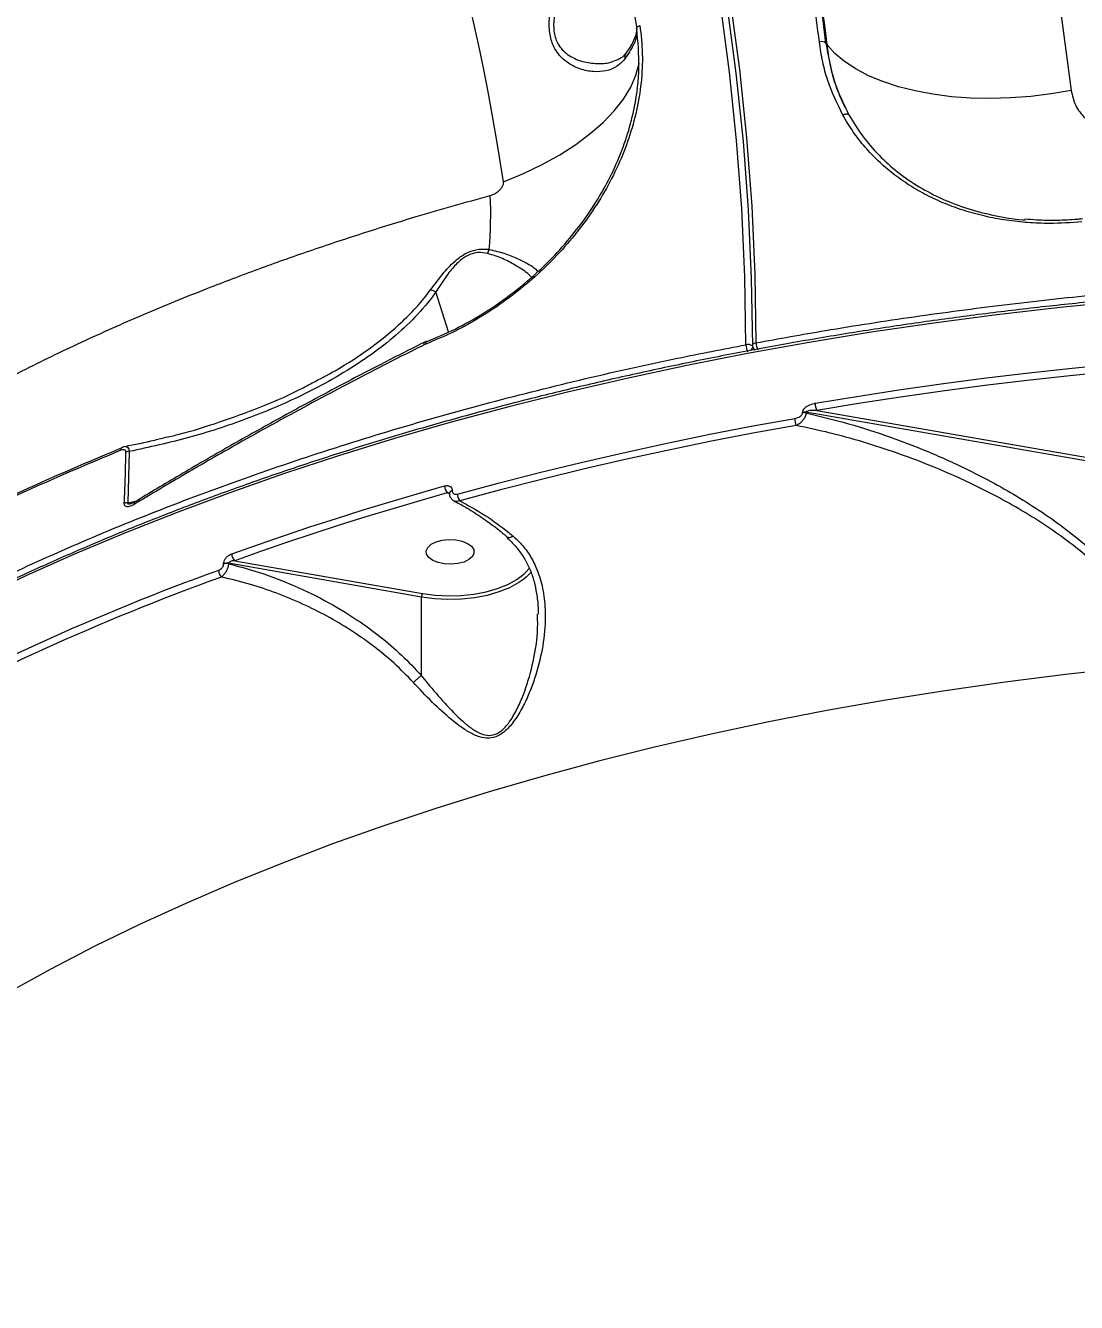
# Model space of a CAD drawing. Header units: millimetres. Extents: x -10881 to 8954, y -8695 to 5624.
# Drawn here: x -4794 to -4597.2, y 2245.8 to 2484.9 of the extents above; entities that cross this region are included whole.
import ezdxf

# ---------------------------------------------------------------- set-up
doc = ezdxf.new("R2010")
doc.units = ezdxf.units.MM
for name, color, linetype in [('DIKOM_ОБЪЕКТ', 7, 'Continuous'), ('DIKOM_РАЗМЕР_ЗОНА', 7, 'Continuous'), ('DIKOM_РАЗМЕР_ОБЪЕКТА', 7, 'Continuous')]:
    doc.layers.add(name, color=color, linetype=linetype)
doc.styles.add('style1', font='arial.ttf', dxfattribs={"width": 0.8})
doc.dimstyles.new('1-50', dxfattribs={"dimtxt": 300, "dimasz": 200, "dimexe": 100, "dimexo": 0, "dimgap": 100, "dimtad": 1, "dimtxsty": 'style1', "dimcen": 200, "dimclrd": 7, "dimclre": 7, "dimclrt": 7, "dimadec": 1, "dimazin": 2, "dimtfac": 1, "dimtmove": 0, "dimatfit": 2, "dimfxl": 0, "dimlwd": 25, "dimlwe": 18, "dimarcsym": 0})

# ---------------------------------------------------------------- blocks, each defined once
blk = doc.blocks.new('*D9')
at = {"layer": 'Defpoints', "color": 0, "transparency": 16777216}
for p in [(-9533.99, 4149), (-6877.05, 4149), (-2715.65, -5051.15)]:
    blk.add_point(p, dxfattribs=at)
at = {"layer": 'DIKOM_РАЗМЕР_ОБЪЕКТА', "color": 7, "lineweight": 18, "transparency": 16777216}
for p, q in [((-6877.05, 4149), (-9633.99, 4149)), ((-2715.65, -5051.15), (-9633.99, -5051.15))]:
    blk.add_line(p, q, dxfattribs=at)
at = {"layer": 'DIKOM_РАЗМЕР_ОБЪЕКТА', "color": 7, "lineweight": 25, "transparency": 16777216}
blk.add_line((-9533.99, -4851.15), (-9533.99, 3949), dxfattribs=at)
at = {"layer": 'DIKOM_РАЗМЕР_ОБЪЕКТА', "color": 7, "transparency": 16777216}
for points in [[(-9567.32, 3949), (-9500.66, 3949), (-9533.99, 4149)], [(-9567.32, -4851.15), (-9500.66, -4851.15), (-9533.99, -5051.15)]]:
    blk.add_solid(points, dxfattribs=at)
at = {"layer": 'DIKOM_РАЗМЕР_ОБЪЕКТА', "color": 7, "transparency": 16777216, "insert": (-9787.16, -451.07), "char_height": 300, "attachment_point": 5, "rotation": 90, "style": 'style1'}
blk.add_mtext('9200', dxfattribs=at)
blk = doc.blocks.new('*D10')
at = {"layer": 'Defpoints', "color": 0, "transparency": 16777216}
for p in [(-7152.73, 2730.8), (7385.22, 911.28), (7385.22, -7693.77)]:
    blk.add_point(p, dxfattribs=at)
at = {"layer": 'DIKOM_РАЗМЕР_ОБЪЕКТА', "color": 7, "lineweight": 18, "transparency": 16777216}
for p, q in [((-7152.73, 2730.8), (-7152.73, -7793.77)), ((7385.22, 911.28), (7385.22, -7793.77))]:
    blk.add_line(p, q, dxfattribs=at)
at = {"layer": 'DIKOM_РАЗМЕР_ОБЪЕКТА', "color": 7, "lineweight": 25, "transparency": 16777216}
blk.add_line((-6952.73, -7693.77), (7185.22, -7693.77), dxfattribs=at)
at = {"layer": 'DIKOM_РАЗМЕР_ОБЪЕКТА', "color": 7, "transparency": 16777216}
for points in [[(-6952.73, -7660.43), (-6952.73, -7727.1), (-7152.73, -7693.77)], [(7185.22, -7660.43), (7185.22, -7727.1), (7385.22, -7693.77)]]:
    blk.add_solid(points, dxfattribs=at)
at = {"layer": 'DIKOM_РАЗМЕР_ОБЪЕКТА', "color": 7, "transparency": 16777216, "insert": (116.24, -7440.59), "char_height": 300, "attachment_point": 5, "style": 'style1'}
blk.add_mtext('14500', dxfattribs=at)
blk = doc.blocks.new('*D11')
at = {"layer": 'Defpoints', "color": 0, "transparency": 16777216}
for p in [(-7028.45, 5624.13), (-10431.26, -7165.91), (-2784.83, -7165.91)]:
    blk.add_point(p, dxfattribs=at)
at = {"layer": 'DIKOM_РАЗМЕР_ЗОНА', "color": 7, "lineweight": 18, "transparency": 16777216}
for p, q in [((-7028.45, 5624.13), (-10531.26, 5624.13)), ((-2784.83, -7165.91), (-10531.26, -7165.91))]:
    blk.add_line(p, q, dxfattribs=at)
at = {"layer": 'DIKOM_РАЗМЕР_ЗОНА', "color": 7, "lineweight": 25, "transparency": 16777216}
blk.add_line((-10431.26, 5424.13), (-10431.26, -6965.91), dxfattribs=at)
at = {"layer": 'DIKOM_РАЗМЕР_ЗОНА', "color": 7, "transparency": 16777216}
for points in [[(-10464.6, 5424.13), (-10397.93, 5424.13), (-10431.26, 5624.13)], [(-10464.6, -6965.91), (-10397.93, -6965.91), (-10431.26, -7165.91)]]:
    blk.add_solid(points, dxfattribs=at)
at = {"layer": 'DIKOM_РАЗМЕР_ЗОНА', "color": 7, "transparency": 16777216, "insert": (-10684.43, -770.89), "char_height": 300, "attachment_point": 5, "rotation": 90, "style": 'style1'}
blk.add_mtext('12800', dxfattribs=at)
blk = doc.blocks.new('*D12')
at = {"layer": 'Defpoints', "color": 0, "transparency": 16777216}
for p in [(-9113.32, 3014.05), (8954.2, 2756.48), (8954.2, -8594.51)]:
    blk.add_point(p, dxfattribs=at)
at = {"layer": 'DIKOM_РАЗМЕР_ЗОНА', "color": 7, "lineweight": 18, "transparency": 16777216}
for p, q in [((-9113.32, 3014.05), (-9113.32, -8694.51)), ((8954.2, 2756.48), (8954.2, -8694.51))]:
    blk.add_line(p, q, dxfattribs=at)
at = {"layer": 'DIKOM_РАЗМЕР_ЗОНА', "color": 7, "lineweight": 25, "transparency": 16777216}
blk.add_line((-8913.32, -8594.51), (8754.2, -8594.51), dxfattribs=at)
at = {"layer": 'DIKOM_РАЗМЕР_ЗОНА', "color": 7, "transparency": 16777216}
for points in [[(-8913.32, -8561.18), (-8913.32, -8627.85), (-9113.32, -8594.51)], [(8754.2, -8561.18), (8754.2, -8627.85), (8954.2, -8594.51)]]:
    blk.add_solid(points, dxfattribs=at)
at = {"layer": 'DIKOM_РАЗМЕР_ЗОНА', "color": 7, "transparency": 16777216, "insert": (-79.56, -8341.34), "char_height": 300, "attachment_point": 5, "style": 'style1'}
blk.add_mtext('18000', dxfattribs=at)

msp = doc.modelspace()

# ---------------------------------------------------------------- linework, layer by layer
at = {"layer": 'DIKOM_ОБЪЕКТ', "color": 7, "linetype": 'Continuous', "lineweight": 15}
for p, q in [((-4679.949, 2486.884), (-4679.568, 2484.379)), ((-4679.557, 2484.333), (-4679.568, 2484.378)), ((-4681.502, 2479.824), (-4681.525, 2479.792)), ((-4644.117, 2481.665), (-4643.889, 2481.348)), ((-4714.827, 2427.553), (-4717.153, 2435.065)), ((-4719.355, 2425.158), (-4719.396, 2425.136)), ((-4719.046, 2425.297), (-4719.355, 2425.158)), ((-4657.698, 2424.47), (-4657.525, 2424.225)), ((-4645.815, 2412.871), (-4589.164, 2403.033)), ((-4648.494, 2412.421), (-4648.494, 2412.526)), ((-4647.856, 2412.526), (-4647.856, 2412.421)), ((-4589.326, 2402.36), (-4647.856, 2412.526)), ((-4774.593, 2405.168), (-4774.887, 2395.561)), ((-4714.638, 2397.237), (-4715.057, 2397.421)), ((-4714.644, 2397.387), (-4714.644, 2397.359)), ((-4714.119, 2397.84), (-4714.119, 2397.812)), ((-4774.887, 2395.561), (-4773.161, 2395.962)), ((-4756.921, 2384.08), (-4756.921, 2384.169)), ((-4756.021, 2384.236), (-4756.021, 2384.147)), ((-4719.867, 2377.895), (-4756.021, 2384.236)), ((-4754.826, 2384.726), (-4719.705, 2378.568)), ((-4700.363, 2382.516), (-4699.619, 2383.352)), ((-4719.867, 2363.185), (-4719.867, 2377.895)), ((-4698.119, 2374.278), (-4698.115, 2374.707))]:
    msp.add_line(p, q, dxfattribs=at)
at = {"layer": 'DIKOM_ОБЪЕКТ', "color": 7, "linetype": 'Continuous', "lineweight": 15, "flags": 128}
for points in [[(-4659.105, 2425.177), (-4659.317, 2437.904), (-4659.903, 2450.656), (-4660.862, 2463.425), (-4662.193, 2476.202), (-4663.896, 2488.978), (-4665.97, 2501.747), (-4668.413, 2514.498), (-4671.224, 2527.225), (-4674.401, 2539.918), (-4677.941, 2552.569), (-4681.843, 2565.17), (-4686.104, 2577.713), (-4690.72, 2590.189), (-4695.69, 2602.59), (-4701.009, 2614.908), (-4706.675, 2627.136), (-4712.684, 2639.264), (-4719.031, 2651.286), (-4725.712, 2663.192), (-4732.724, 2674.977), (-4740.061, 2686.63)], [(-4657.821, 2424.869), (-4658.033, 2437.627), (-4658.62, 2450.409), (-4659.582, 2463.208), (-4660.916, 2476.015), (-4662.624, 2488.822), (-4664.702, 2501.621), (-4667.151, 2514.403), (-4669.969, 2527.16), (-4673.153, 2539.883), (-4676.702, 2552.564), (-4680.613, 2565.195), (-4684.884, 2577.768), (-4689.511, 2590.274), (-4694.493, 2602.704), (-4699.825, 2615.052), (-4705.504, 2627.309), (-4711.527, 2639.466), (-4717.889, 2651.516), (-4724.587, 2663.451), (-4731.615, 2675.263), (-4738.97, 2686.945)], [(-4738.421, 2687.772), (-4731.062, 2676.083), (-4724.029, 2664.264), (-4717.327, 2652.321), (-4710.961, 2640.263), (-4704.935, 2628.098), (-4699.252, 2615.834), (-4693.916, 2603.478), (-4688.931, 2591.039), (-4684.301, 2578.526), (-4680.027, 2565.945), (-4676.114, 2553.306), (-4672.563, 2540.617), (-4669.377, 2527.886), (-4666.557, 2515.121), (-4664.107, 2502.331), (-4662.027, 2489.524), (-4660.318, 2476.709), (-4658.983, 2463.893), (-4658.021, 2451.086), (-4657.434, 2438.296), (-4657.221, 2425.53)], [(-4653.752, 2652.235), (-4647.631, 2639.838), (-4641.83, 2627.35), (-4636.353, 2614.775), (-4631.202, 2602.122), (-4626.381, 2589.397), (-4621.892, 2576.607), (-4617.738, 2563.76), (-4613.92, 2550.862), (-4610.442, 2537.92), (-4607.304, 2524.941), (-4604.509, 2511.933), (-4602.058, 2498.903), (-4599.953, 2485.858), (-4598.194, 2472.805)], [(-4679.568, 2484.378), (-4679.571, 2484.415), (-4679.557, 2484.499), (-4679.515, 2484.585), (-4679.446, 2484.669), (-4679.353, 2484.749), (-4679.238, 2484.822), (-4679.104, 2484.887), (-4678.955, 2484.942)], [(-4598.194, 2472.805), (-4601.943, 2472.155), (-4605.733, 2471.682), (-4609.53, 2471.39), (-4613.299, 2471.282), (-4617.007, 2471.359), (-4620.618, 2471.621), (-4624.101, 2472.064), (-4627.423, 2472.685), (-4630.555, 2473.478), (-4633.467, 2474.436), (-4636.133, 2475.551), (-4638.528, 2476.811), (-4640.632, 2478.206), (-4642.425, 2479.723), (-4643.889, 2481.348)], [(-4704.505, 2455.688), (-4700.77, 2457.246), (-4697.251, 2458.94), (-4693.975, 2460.756), (-4690.967, 2462.681), (-4688.25, 2464.699), (-4685.847, 2466.795), (-4683.775, 2468.952), (-4682.05, 2471.154), (-4680.687, 2473.383), (-4679.696, 2475.622), (-4679.084, 2477.854), (-4679.076, 2477.893)], [(-4640.96, 2468.164), (-4640.789, 2468.251), (-4640.614, 2468.318), (-4640.44, 2468.363), (-4640.275, 2468.383), (-4640.124, 2468.378), (-4639.993, 2468.348), (-4639.887, 2468.294), (-4639.81, 2468.219)], [(-4588.269, 2433.322), (-4600.236, 2432.131), (-4612.131, 2430.761), (-4623.944, 2429.214), (-4635.665, 2427.491), (-4647.283, 2425.593), (-4658.79, 2423.523), (-4670.176, 2421.282), (-4681.43, 2418.871), (-4692.544, 2416.293), (-4703.507, 2413.551), (-4714.312, 2410.646), (-4724.948, 2407.58), (-4735.407, 2404.357), (-4745.68, 2400.979), (-4755.758, 2397.449), (-4765.633, 2393.77), (-4775.297, 2389.944), (-4784.741, 2385.976), (-4793.957, 2381.869), (-4802.938, 2377.625)], [(-4719.361, 2425.597), (-4719.366, 2425.594), (-4719.404, 2425.55), (-4719.427, 2425.48), (-4719.433, 2425.386), (-4719.423, 2425.27), (-4719.396, 2425.136)], [(-4719.33, 2425.613), (-4719.334, 2425.61), (-4719.372, 2425.569), (-4719.393, 2425.5), (-4719.397, 2425.407), (-4719.384, 2425.291), (-4719.355, 2425.158)], [(-4718.922, 2425.798), (-4718.924, 2425.797), (-4718.972, 2425.764), (-4719.011, 2425.708), (-4719.038, 2425.632), (-4719.053, 2425.536), (-4719.056, 2425.424), (-4719.046, 2425.297)], [(-4718.801, 2425.794), (-4718.866, 2425.807), (-4718.922, 2425.798)], [(-4657.221, 2425.53), (-4657.398, 2425.487), (-4657.556, 2425.426), (-4657.687, 2425.351), (-4657.787, 2425.263), (-4657.852, 2425.168), (-4657.88, 2425.068), (-4657.881, 2425.045)], [(-4646.128, 2414.218), (-4638.317, 2415.501), (-4630.459, 2416.706), (-4622.557, 2417.832), (-4614.614, 2418.878), (-4606.632, 2419.845), (-4598.615, 2420.73), (-4590.567, 2421.535), (-4582.489, 2422.259)], [(-4582.327, 2420.894), (-4590.386, 2420.172), (-4598.415, 2419.369), (-4606.413, 2418.485), (-4614.375, 2417.521), (-4622.3, 2416.477), (-4630.183, 2415.354), (-4638.022, 2414.152), (-4645.815, 2412.871)], [(-4713.147, 2397.201), (-4705.509, 2399.261), (-4697.789, 2401.239), (-4689.993, 2403.136), (-4682.123, 2404.949), (-4674.182, 2406.679), (-4666.173, 2408.324), (-4658.101, 2409.885), (-4649.969, 2411.36)], [(-4649.67, 2410.053), (-4657.784, 2408.582), (-4665.839, 2407.025), (-4673.829, 2405.383), (-4681.753, 2403.656), (-4689.606, 2401.847), (-4697.385, 2399.955), (-4705.087, 2397.981), (-4712.709, 2395.926)], [(-4755.399, 2386.006), (-4750.571, 2387.721), (-4745.696, 2389.401), (-4740.777, 2391.045), (-4735.813, 2392.655), (-4730.806, 2394.228), (-4725.757, 2395.766), (-4720.666, 2397.266), (-4715.536, 2398.731)], [(-4715.057, 2397.421), (-4720.176, 2395.961), (-4725.254, 2394.463), (-4730.291, 2392.93), (-4735.286, 2391.36), (-4740.238, 2389.754), (-4745.146, 2388.113), (-4750.009, 2386.437), (-4754.826, 2384.726)], [(-4712.264, 2388.367), (-4711.257, 2387.96), (-4710.514, 2387.422), (-4710.095, 2386.799), (-4710.035, 2386.14), (-4710.336, 2385.499), (-4710.977, 2384.928), (-4711.904, 2384.473), (-4713.042, 2384.171), (-4714.3, 2384.046), (-4715.575, 2384.109), (-4716.764, 2384.354), (-4717.771, 2384.762), (-4718.514, 2385.299), (-4718.933, 2385.922), (-4718.994, 2386.581), (-4718.692, 2387.222), (-4718.051, 2387.793), (-4717.124, 2388.248), (-4715.986, 2388.55), (-4714.728, 2388.675), (-4713.453, 2388.612), (-4712.264, 2388.367)], [(-4719.705, 2378.568), (-4717.336, 2378.251), (-4714.902, 2378.124), (-4712.459, 2378.19), (-4710.064, 2378.447), (-4707.773, 2378.889), (-4705.64, 2379.505), (-4703.714, 2380.282), (-4702.04, 2381.201), (-4700.658, 2382.241), (-4700.363, 2382.516)], [(-4699.288, 2382.659), (-4700.225, 2381.684), (-4700.712, 2381.276)], [(-4700.712, 2381.276), (-4701.65, 2380.612), (-4703.375, 2379.664), (-4705.362, 2378.863), (-4707.562, 2378.227), (-4709.925, 2377.771), (-4712.395, 2377.506), (-4714.914, 2377.438), (-4717.424, 2377.569), (-4719.867, 2377.895)], [(-4587.829, 2364.64), (-4599.229, 2363.399), (-4610.55, 2361.979), (-4621.781, 2360.382), (-4632.913, 2358.61), (-4643.934, 2356.664), (-4654.835, 2354.545), (-4665.605, 2352.257), (-4676.235, 2349.8), (-4686.715, 2347.177), (-4697.034, 2344.391), (-4707.184, 2341.445), (-4717.154, 2338.34), (-4726.935, 2335.08), (-4736.519, 2331.669), (-4745.897, 2328.108), (-4755.059, 2324.401), (-4763.998, 2320.553), (-4772.704, 2316.566), (-4781.17, 2312.444), (-4789.388, 2308.191), (-4797.351, 2303.811)]]:
    msp.add_lwpolyline(points, dxfattribs=at)
at = {"layer": 'DIKOM_ОБЪЕКТ', "color": 7, "linetype": 'Continuous', "lineweight": 15}
for centre, radius, start, end in [((-5158.785, 2386.269), 459.554, 8.68823, 25.72082), ((-5106.222, 2425.849), 464.26, 6.92906, 8.98948), ((-5106.017, 2425.531), 465.299, 6.92906, 8.98948), ((-5106.058, 2425.21), 465.565, 6.92555, 8.99912), ((-4644.912, 2480.624), 1.31, 52.62404, 109.66426), ((-4680.196, 2478.877), 1.614, 145.45141, 187.14462), ((-4777.24, 2449.451), 70.339, 354.73758, 2.98489), ((-4704.773, 2441.623), 2.789, 150.40441, 166.90386), ((-4658.746, 2423.756), 1.466, 53.53636, 104.16066), ((-4656.435, 2425.149), 2.67, 179.39639, 209.42146), ((-4656.881, 2425.047), 1, 180.1133, 215.25466), ((-4654.519, 2425.502), 2.702, 179.39246, 209.04798), ((-4658.902, 2424.943), 1.089, 306.65906, 349.07599), ((-4657.141, 2424.87), 0.686, 215.68338, 247.74919), ((-4643.218, 2414.185), 2.91, 179.36577, 206.84154), ((-4647.023, 2411.346), 2.946, 179.73295, 206.03721), ((-4648.175, 2410.654), 1.899, 80.30868, 99.67282), ((-4648.175, 2410.55), 1.899, 80.30868, 99.67282), ((-4775.649, 2405.484), 0.545, 122.83257, 189.23282), ((-4774.65, 2403.375), 1.793, 88.18028, 108.82856), ((-4713.534, 2398.72), 2.002, 179.70003, 220.45903), ((-4714.068, 2397.252), 0.591, 95.0429, 167.36026), ((-4714.065, 2397.218), 0.597, 95.26143, 166.10733), ((-4711.063, 2397.205), 2.084, 180.08796, 217.84474), ((-4774.987, 2393.794), 1.77, 86.77769, 107.69069), ((-4773.291, 2395.398), 0.436, 134.90298, 199.93175), ((-4756.341, 2382.454), 1.81, 79.82491, 108.68524), ((-4756.341, 2382.366), 1.81, 79.82491, 108.68524), ((-4753.674, 2386.011), 1.726, 180.19038, 228.11329), ((-4603.361, 1955.22), 454.747, 109.86503, 119.00535), ((-4756.135, 2382.926), 1.752, 180.60851, 226.09663), ((-4603.165, 1954.92), 453.743, 109.86503, 119.00535), ((-4718.457, 2377.911), 1.41, 152.23557, 180.63083)]:
    msp.add_arc(centre, radius, start, end, dxfattribs=at)
for points, knots in [([(-4740.061, 2686.63), (-4743.791, 2684.009), (-4752.245, 2678.066), (-4765.204, 2668.625), (-4778.944, 2658.306), (-4792.447, 2647.823), (-4805.787, 2637.122), (-4818.901, 2626.239), (-4831.788, 2615.167), (-4844.328, 2604.002), (-4856.352, 2592.896), (-4867.825, 2581.899), (-4878.769, 2571.003), (-4889.299, 2560.097), (-4899.468, 2549.12), (-4909.22, 2538.118), (-4918.55, 2527.085), (-4927.364, 2516.122), (-4935.547, 2505.375), (-4943.082, 2494.887), (-4949.999, 2484.645), (-4956.369, 2474.545), (-4962.22, 2464.531), (-4967.511, 2454.649), (-4972.231, 2444.9), (-4976.326, 2435.373), (-4979.743, 2426.197), (-4982.493, 2417.401), (-4984.602, 2408.968), (-4986.093, 2400.812), (-4986.971, 2392.887), (-4987.19, 2385.249), (-4986.847, 2378.306), (-4986.114, 2374.11), (-4985.783, 2372.217)], [0, 0, 0, 0, 0.0245668, 0.0556805, 0.0867942, 0.118124, 0.1494539, 0.1814654, 0.2134768, 0.2457239, 0.2779709, 0.3090846, 0.3401983, 0.3715281, 0.402858, 0.4348694, 0.4668809, 0.4991279, 0.531375, 0.5624883, 0.5936016, 0.6249311, 0.6562605, 0.6882716, 0.7202827, 0.7525293, 0.784776, 0.8158895, 0.8470031, 0.8783328, 0.9096624, 0.9416738, 0.9736851, 1, 1, 1, 1]), ([(-4756.61, 2675.628), (-4758.749, 2674.079), (-4763.987, 2670.286), (-4772.191, 2664.179), (-4781.219, 2657.335), (-4790.095, 2650.452), (-4798.827, 2643.534), (-4807.417, 2636.576), (-4815.869, 2629.576), (-4824.185, 2622.533), (-4832.367, 2615.445), (-4840.417, 2608.309), (-4848.339, 2601.123), (-4856.123, 2593.893), (-4863.746, 2586.644), (-4871.174, 2579.403), (-4878.387, 2572.193), (-4885.383, 2565.015), (-4892.164, 2557.868), (-4898.734, 2550.747), (-4905.096, 2543.652), (-4911.25, 2536.58), (-4917.198, 2529.529), (-4922.943, 2522.497), (-4928.485, 2515.481), (-4933.823, 2508.484), (-4938.944, 2501.523), (-4943.826, 2494.626), (-4948.45, 2487.818), (-4952.81, 2481.107), (-4956.912, 2474.49), (-4960.756, 2467.963), (-4964.344, 2461.524), (-4967.677, 2455.172), (-4970.757, 2448.904), (-4973.583, 2442.719), (-4976.157, 2436.615), (-4978.477, 2430.591), (-4980.539, 2424.658), (-4982.336, 2418.839), (-4983.857, 2413.157), (-4985.101, 2407.622), (-4986.068, 2402.234), (-4986.759, 2396.989), (-4987.175, 2391.888), (-4987.314, 2386.928), (-4987.186, 2382.104), (-4986.755, 2377.435), (-4986.337, 2374.234), (-4985.984, 2372.634), (-4985.953, 2372.494)], [0, 0, 0, 0, 0.0148389, 0.0363248, 0.0577115, 0.0790235, 0.1002852, 0.1215208, 0.1427548, 0.1640065, 0.185297, 0.2066505, 0.2280913, 0.2496435, 0.2712439, 0.2927701, 0.31419, 0.3355284, 0.3568095, 0.3780578, 0.3992977, 0.4205508, 0.441836, 0.4631774, 0.4845994, 0.5061261, 0.5277401, 0.5493241, 0.5707887, 0.5921654, 0.6134784, 0.6347521, 0.6560108, 0.6772784, 0.6985711, 0.7199131, 0.7413282, 0.7628402, 0.7844597, 0.8060759, 0.8275906, 0.8490058, 0.8703444, 0.8916286, 0.9128801, 0.9341205, 0.9553707, 0.976645, 0.9979651, 1, 1, 1, 1]), ([(-4747.994, 2585.517), (-4752.8, 2581.565), (-4762.424, 2573.651), (-4776.382, 2561.572), (-4789.971, 2549.355), (-4802.341, 2537.742), (-4813.533, 2526.806), (-4823.635, 2516.56), (-4833.362, 2506.3), (-4842.765, 2495.972), (-4851.79, 2485.618), (-4860.433, 2475.236), (-4868.606, 2464.922), (-4876.121, 2454.922), (-4882.98, 2445.275), (-4889.226, 2435.965), (-4894.999, 2426.789), (-4900.325, 2417.701), (-4905.167, 2408.743), (-4909.514, 2399.916), (-4913.318, 2391.303), (-4916.972, 2381.878), (-4920.188, 2371.794), (-4922.644, 2361.205), (-4923.995, 2351.146), (-4924.192, 2342.62), (-4923.599, 2335.477), (-4922.496, 2329.561), (-4921.145, 2324.709), (-4919.936, 2321.972), (-4919.493, 2320.968)], [0, 0, 0, 0, 0.0399567, 0.080011, 0.1203642, 0.1608183, 0.1942113, 0.2276042, 0.2612302, 0.2948563, 0.3292242, 0.363592, 0.3982195, 0.4328469, 0.4651912, 0.4975355, 0.5301012, 0.5626669, 0.5959363, 0.6292057, 0.6627205, 0.6962354, 0.7422723, 0.7884713, 0.8351676, 0.882032, 0.9148797, 0.9477274, 0.9808065, 1, 1, 1, 1]), ([(-4681.797, 2478.677), (-4682.286, 2478.163), (-4683.278, 2477.12), (-4685.286, 2476.37), (-4687.611, 2476.192), (-4689.792, 2476.623), (-4691.62, 2477.415), (-4692.913, 2478.257), (-4694.022, 2479.312), (-4695.044, 2480.728), (-4695.854, 2482.846), (-4696.015, 2485.408), (-4695.765, 2487.751), (-4695.267, 2490.249), (-4694.415, 2493.211), (-4693.092, 2497.034), (-4691.487, 2501.222), (-4690.006, 2504.962), (-4688.848, 2507.878), (-4688.295, 2509.255), (-4688.017, 2509.949)], [0, 0, 0, 0, 0.07178891, 0.14562976, 0.22116993, 0.29851815, 0.34063689, 0.38329285, 0.4161016, 0.44961246, 0.49864555, 0.54779209, 0.58045157, 0.61397162, 0.67043699, 0.72831839, 0.81195445, 0.89807408, 0.9486872, 1, 1, 1, 1]), ([(-4685.913, 2508.448), (-4686.235, 2507.795), (-4686.882, 2506.482), (-4688.203, 2503.764), (-4689.899, 2500.249), (-4691.713, 2496.367), (-4693.243, 2492.77), (-4694.227, 2490.049), (-4694.84, 2487.715), (-4695.18, 2485.581), (-4695.092, 2483.223), (-4694.3, 2481.347), (-4693.276, 2480.13), (-4692.148, 2479.245), (-4690.813, 2478.562), (-4688.929, 2477.962), (-4686.662, 2477.753), (-4684.755, 2477.886), (-4683.862, 2478.276), (-4683.701, 2478.347)], [0, 0, 0, 0, 0.0593385, 0.119446, 0.2176194, 0.3183652, 0.3835215, 0.4499454, 0.4863505, 0.5236519, 0.5769509, 0.6301705, 0.66662, 0.7041313, 0.7524274, 0.8014303, 0.8898491, 0.9802041, 1, 1, 1, 1]), ([(-4678.955, 2484.942), (-4678.761, 2483.183), (-4678.374, 2479.666), (-4678.643, 2474.315), (-4679.506, 2469.025), (-4680.95, 2463.852), (-4682.953, 2458.756), (-4685.51, 2453.802), (-4688.559, 2449.041), (-4692.056, 2444.524), (-4695.963, 2440.312), (-4700.207, 2436.439), (-4704.7, 2432.964), (-4709.379, 2429.94), (-4714.167, 2427.328), (-4717.422, 2425.974), (-4719.046, 2425.297)], [0, 0, 0, 0, 0.0751074, 0.1502148, 0.2212822, 0.2925775, 0.3636452, 0.4347702, 0.5061233, 0.5772487, 0.64834, 0.7196587, 0.7907511, 0.8604287, 0.9303186, 1, 1, 1, 1]), ([(-4718.801, 2425.794), (-4717.05, 2426.528), (-4713.547, 2427.997), (-4708.531, 2430.815), (-4703.81, 2433.998), (-4699.435, 2437.508), (-4695.345, 2441.378), (-4691.613, 2445.58), (-4688.28, 2450.057), (-4685.395, 2454.763), (-4683.019, 2459.652), (-4681.165, 2464.663), (-4679.683, 2470.51), (-4678.874, 2477.168), (-4679.329, 2481.945), (-4679.557, 2484.333)], [0, 0, 0, 0, 0.0766092, 0.1532167, 0.2242325, 0.2954745, 0.3664892, 0.4374869, 0.5087115, 0.5797098, 0.6506982, 0.7219125, 0.7929013, 0.8964505, 1, 1, 1, 1]), ([(-4679.52, 2483.695), (-4679.526, 2483.533), (-4679.554, 2482.793), (-4680.147, 2481.135), (-4681.19, 2479.582), (-4681.797, 2478.677)], [0, 0, 0, 0, 0.10503564, 0.47848537, 1, 1, 1, 1]), ([(-4679.554, 2484.291), (-4679.574, 2484.063), (-4679.623, 2483.503), (-4679.981, 2482.446), (-4680.587, 2481.187), (-4681.244, 2480.265), (-4681.557, 2479.825)], [0, 0, 0, 0, 0.1840316, 0.4535015, 0.7391441, 1, 1, 1, 1]), ([(-4681.513, 2479.837), (-4681.69, 2479.621), (-4682.105, 2479.116), (-4682.806, 2478.619), (-4683.429, 2478.407), (-4683.709, 2478.312)], [0, 0, 0, 0, 0.2913979, 0.680912, 1, 1, 1, 1]), ([(-4640.96, 2468.164), (-4641.986, 2470.279), (-4643.538, 2473.479), (-4644.796, 2478.162), (-4645.166, 2480.623), (-4645.352, 2481.857)], [0, 0, 0, 0, 0.4927635, 0.7454697, 1, 1, 1, 1]), ([(-4644.117, 2481.665), (-4643.708, 2479.33), (-4643.091, 2475.798), (-4641.438, 2471.382), (-4640.354, 2469.276), (-4639.81, 2468.219)], [0, 0, 0, 0, 0.492808, 0.7454984, 1, 1, 1, 1]), ([(-4639.81, 2468.219), (-4640.78, 2470.248), (-4642.249, 2473.318), (-4643.405, 2477.807), (-4643.727, 2480.165), (-4643.889, 2481.348)], [0, 0, 0, 0, 0.4927819, 0.7454818, 1, 1, 1, 1]), ([(-4598.194, 2472.805), (-4597.978, 2471.835), (-4597.551, 2469.92), (-4595.742, 2467.583), (-4593.263, 2465.989), (-4590.858, 2465.438), (-4589.431, 2465.508), (-4589.036, 2465.528)], [0, 0, 0, 0, 0.2385226, 0.47133682, 0.69680498, 0.9159909, 1, 1, 1, 1]), ([(-4596.198, 2448.176), (-4598.222, 2448.036), (-4601.629, 2447.799), (-4606.34, 2448), (-4610.382, 2448.439), (-4614.352, 2449.185), (-4618.188, 2450.224), (-4621.827, 2451.541), (-4625.285, 2453.135), (-4628.563, 2455.02), (-4631.602, 2457.171), (-4634.36, 2459.553), (-4636.846, 2462.169), (-4639.089, 2465.022), (-4640.336, 2467.117), (-4640.96, 2468.164)], [0, 0, 0, 0, 0.1070552, 0.1802306, 0.2534062, 0.3287325, 0.404059, 0.4775101, 0.5509614, 0.6265656, 0.7021699, 0.7755578, 0.8489457, 0.9244729, 1, 1, 1, 1]), ([(-4639.81, 2468.219), (-4638.995, 2466.877), (-4637.364, 2464.191), (-4634.259, 2460.614), (-4630.717, 2457.414), (-4626.711, 2454.667), (-4622.317, 2452.382), (-4617.591, 2450.566), (-4612.564, 2449.316), (-4608.936, 2448.654), (-4606.963, 2448.56), (-4606.79, 2448.552)], [0, 0, 0, 0, 0.1235126, 0.2474189, 0.3709303, 0.4944294, 0.6183242, 0.7418189, 0.8647543, 0.9880859, 1, 1, 1, 1]), ([(-4706.997, 2453.114), (-4706.772, 2453.187), (-4706.305, 2453.339), (-4705.691, 2453.711), (-4705.197, 2454.14), (-4704.83, 2454.585), (-4704.599, 2455.015), (-4704.489, 2455.4), (-4704.5, 2455.595), (-4704.505, 2455.688)], [0, 0, 0, 0, 0.1943994, 0.4037079, 0.553904, 0.691013, 0.8350645, 0.9219116, 1, 1, 1, 1]), ([(-4894.138, 2329.371), (-4892.609, 2332.586), (-4889.31, 2339.522), (-4882.668, 2349.918), (-4875.373, 2359.509), (-4867.999, 2367.846), (-4860.936, 2375), (-4853.241, 2382.021), (-4844.923, 2388.894), (-4835.956, 2395.627), (-4826.378, 2402.183), (-4816.19, 2408.552), (-4805.629, 2414.593), (-4794.75, 2420.305), (-4783.588, 2425.701), (-4771.971, 2430.869), (-4760.883, 2435.404), (-4750.471, 2439.355), (-4740.826, 2442.784), (-4730.955, 2446.061), (-4719.731, 2449.558), (-4711.638, 2451.818), (-4706.997, 2453.114)], [0, 0, 0, 0, 0.0607, 0.1309375, 0.2014268, 0.2508783, 0.3005038, 0.3502163, 0.400558, 0.4509895, 0.5020606, 0.5532242, 0.6045739, 0.6533493, 0.7021248, 0.7512195, 0.8003142, 0.837591, 0.8748677, 0.9122849, 0.9497022, 1, 1, 1, 1]), ([(-4596.093, 2448.735), (-4596.378, 2448.702), (-4597.961, 2448.515), (-4600.839, 2448.428), (-4604.159, 2448.436), (-4606.147, 2448.625), (-4606.871, 2448.693)], [0, 0, 0, 0, 0.0781285, 0.435315, 0.7943295, 1, 1, 1, 1]), ([(-4718.171, 2435.442), (-4717.367, 2436.523), (-4716.245, 2438.033), (-4714.537, 2439.939), (-4713.185, 2441.223), (-4711.525, 2442.384), (-4709.469, 2443.107), (-4708.049, 2443.116), (-4707.288, 2443.012), (-4707.198, 2443)], [0, 0, 0, 0, 0.2865141, 0.4002731, 0.5163009, 0.6574617, 0.7993903, 0.9763495, 1, 1, 1, 1]), ([(-4707.489, 2442.255), (-4708.054, 2442.356), (-4709.072, 2442.54), (-4710.791, 2442.171), (-4712.529, 2441.131), (-4714.192, 2439.407), (-4715.747, 2437.286), (-4716.696, 2435.81), (-4717.157, 2435.073), (-4717.158, 2435.072)], [0, 0, 0, 0, 0.1595683, 0.2875575, 0.4150728, 0.5935057, 0.7940437, 0.9997271, 1, 1, 1, 1]), ([(-4699.249, 2437.789), (-4699.39, 2437.944), (-4700.09, 2438.715), (-4701.989, 2439.879), (-4704.571, 2441.346), (-4706.518, 2441.952), (-4707.489, 2442.255)], [0, 0, 0, 0, 0.0954198, 0.4738075, 0.7372861, 1, 1, 1, 1]), ([(-4707.198, 2443), (-4706.186, 2442.77), (-4704.135, 2442.305), (-4701.407, 2441.13), (-4699.207, 2439.999), (-4698.373, 2439.205), (-4698.065, 2438.912)], [0, 0, 0, 0, 0.2351474, 0.4764078, 0.8066107, 1, 1, 1, 1]), ([(-4515.515, 2437.168), (-4517.536, 2437.161), (-4523.395, 2437.14), (-4533.09, 2436.982), (-4544.589, 2436.64), (-4556.065, 2436.133), (-4567.51, 2435.465), (-4578.915, 2434.635), (-4590.272, 2433.644), (-4601.572, 2432.494), (-4612.806, 2431.183), (-4623.967, 2429.715), (-4635.046, 2428.089), (-4646.034, 2426.307), (-4656.923, 2424.371), (-4667.705, 2422.281), (-4678.372, 2420.039), (-4688.916, 2417.648), (-4699.329, 2415.108), (-4709.604, 2412.422), (-4719.731, 2409.591), (-4729.705, 2406.618), (-4739.517, 2403.506), (-4749.16, 2400.255), (-4758.627, 2396.869), (-4767.911, 2393.35), (-4777.004, 2389.701), (-4785.9, 2385.925), (-4794.592, 2382.023), (-4803.074, 2378), (-4811.339, 2373.858), (-4819.381, 2369.6), (-4827.194, 2365.23), (-4834.772, 2360.75), (-4842.11, 2356.164), (-4849.201, 2351.476), (-4856.04, 2346.688), (-4862.623, 2341.805), (-4868.944, 2336.829), (-4874.998, 2331.766), (-4880.782, 2326.617), (-4886.289, 2321.388), (-4891.516, 2316.083), (-4896.46, 2310.705), (-4901.115, 2305.258), (-4905.48, 2299.746), (-4909.55, 2294.175), (-4913.32, 2288.547), (-4916.795, 2282.868), (-4919.948, 2277.14), (-4922.29, 2272.514), (-4923.471, 2269.785), (-4923.813, 2268.994)], [0, 0, 0, 0, 0.010754, 0.0311851, 0.0516167, 0.0720484, 0.0924801, 0.112912, 0.1333439, 0.1537761, 0.1742083, 0.1946408, 0.2150736, 0.2355066, 0.2559398, 0.2763734, 0.2968073, 0.3172416, 0.3376763, 0.3581114, 0.378547, 0.398983, 0.4194195, 0.4398565, 0.4602941, 0.4807323, 0.501171, 0.5216103, 0.5420503, 0.5624908, 0.5829319, 0.6033736, 0.6238158, 0.6442586, 0.6647017, 0.6851453, 0.705589, 0.7260329, 0.7464767, 0.7669202, 0.787363, 0.8078049, 0.8282456, 0.8486847, 0.8691215, 0.8895558, 0.9099869, 0.9304142, 0.9508372, 0.9712554, 0.9916682, 1, 1, 1, 1]), ([(-4657.221, 2425.53), (-4652.9, 2426.31), (-4643.106, 2428.078), (-4627.604, 2430.47), (-4610.716, 2432.713), (-4593.618, 2434.59), (-4576.219, 2436.115), (-4558.584, 2437.269), (-4540.699, 2438.043), (-4522.723, 2438.422), (-4504.898, 2438.405), (-4487.303, 2438.005), (-4469.925, 2437.238), (-4452.584, 2436.097), (-4435.185, 2434.57), (-4417.802, 2432.653), (-4400.429, 2430.335), (-4383.221, 2427.629), (-4366.413, 2424.575), (-4350.067, 2421.198), (-4334.161, 2417.512), (-4318.531, 2413.48), (-4303.095, 2409.074), (-4287.925, 2404.302), (-4273.02, 2399.154), (-4258.523, 2393.668), (-4244.625, 2387.921), (-4231.371, 2381.948), (-4218.731, 2375.76), (-4206.575, 2369.29), (-4194.841, 2362.502), (-4183.593, 2355.414), (-4172.839, 2348.015), (-4162.685, 2340.367), (-4153.266, 2332.575), (-4144.598, 2324.681), (-4136.649, 2316.686), (-4129.336, 2308.51), (-4122.63, 2300.104), (-4116.562, 2291.499), (-4111.213, 2282.68), (-4107.504, 2275.818), (-4105.827, 2271.865), (-4105.434, 2270.936)], [0, 0, 0, 0, 0.0193545, 0.043868, 0.0683816, 0.0930654, 0.1177492, 0.1429701, 0.1681909, 0.1935974, 0.2190038, 0.2435173, 0.2680309, 0.2927147, 0.3173985, 0.3426193, 0.3678402, 0.3932466, 0.418653, 0.4431665, 0.4676801, 0.4923639, 0.5170477, 0.5422685, 0.5674894, 0.5928958, 0.6183022, 0.6428157, 0.6673292, 0.692013, 0.7166968, 0.7419177, 0.7671385, 0.7925449, 0.8179514, 0.8424649, 0.8669783, 0.8916621, 0.9163459, 0.9415667, 0.9667875, 0.9921939, 1, 1, 1, 1]), ([(-4717.153, 2435.065), (-4717.536, 2434.543), (-4719.013, 2432.526), (-4722.007, 2429.26), (-4726.304, 2425.479), (-4731.164, 2421.939), (-4736.514, 2418.643), (-4743.677, 2414.901), (-4752.625, 2411.122), (-4763.418, 2407.595), (-4770.87, 2405.976), (-4774.593, 2405.168)], [0, 0, 0, 0, 0.0310724, 0.1198398, 0.2089549, 0.2979299, 0.3968241, 0.4957434, 0.6636325, 0.8319725, 1, 1, 1, 1]), ([(-4740.331, 2418.034), (-4738.894, 2418.772), (-4735.078, 2420.73), (-4729.319, 2424.522), (-4724.228, 2428.656), (-4720.56, 2432.363), (-4718.969, 2434.413), (-4718.171, 2435.442)], [0, 0, 0, 0, 0.1663983, 0.4419975, 0.717784, 0.8583395, 1, 1, 1, 1]), ([(-4718.171, 2435.442), (-4718.146, 2435.438), (-4717.999, 2435.416), (-4717.669, 2435.327), (-4717.339, 2435.162), (-4717.158, 2435.072)], [0, 0, 0, 0, 0.0844017, 0.4973366, 1, 1, 1, 1]), ([(-4717.158, 2435.072), (-4717.157, 2435.071), (-4717.155, 2435.07), (-4717.154, 2435.068), (-4717.153, 2435.066), (-4717.153, 2435.065)], [0, 0, 0, 0, 0.3462267, 0.8146328, 1, 1, 1, 1]), ([(-4923.855, 2270.406), (-4922.831, 2272.668), (-4920.482, 2277.86), (-4915.972, 2285.87), (-4910.44, 2294.499), (-4904.137, 2303.058), (-4897.071, 2311.554), (-4889.285, 2319.905), (-4880.89, 2328.002), (-4871.946, 2335.814), (-4862.475, 2343.356), (-4852.38, 2350.705), (-4841.597, 2357.9), (-4830.151, 2364.904), (-4818.022, 2371.716), (-4805.306, 2378.27), (-4791.479, 2384.81), (-4776.518, 2391.265), (-4760.368, 2397.576), (-4743.592, 2403.498), (-4726.21, 2409.014), (-4708.43, 2414.062), (-4690.327, 2418.622), (-4673.908, 2422.298), (-4663.389, 2424.344), (-4659.105, 2425.177)], [0, 0, 0, 0, 0.0324147, 0.0743695, 0.1163243, 0.1591919, 0.2020595, 0.2452425, 0.2884255, 0.3300909, 0.3717562, 0.413711, 0.4556658, 0.4985334, 0.541401, 0.584584, 0.627767, 0.6762691, 0.7247712, 0.7733865, 0.8223472, 0.8714243, 0.9192089, 0.9671017, 1, 1, 1, 1]), ([(-4719.396, 2425.136), (-4719.964, 2424.852), (-4722.802, 2423.43), (-4730.134, 2419.696), (-4741.249, 2413.844), (-4753.287, 2407.202), (-4764.108, 2401), (-4770.503, 2397.166), (-4773.701, 2395.249)], [0, 0, 0, 0, 0.0299885, 0.1499472, 0.3900562, 0.630165, 0.8150826, 1, 1, 1, 1]), ([(-4719.365, 2425.604), (-4721.88, 2424.341), (-4727.709, 2421.413), (-4736.683, 2416.704), (-4746.318, 2411.498), (-4755.807, 2406.186), (-4764.923, 2400.925), (-4770.784, 2397.396), (-4773.596, 2395.702)], [0, 0, 0, 0, 0.133077, 0.3084087, 0.4840319, 0.6601381, 0.8369182, 1, 1, 1, 1]), ([(-4719.318, 2425.619), (-4719.328, 2425.614), (-4719.342, 2425.607), (-4719.355, 2425.6), (-4719.357, 2425.599)], [0, 0, 0, 0, 0.7864142, 1, 1, 1, 1]), ([(-4718.921, 2425.797), (-4718.945, 2425.788), (-4719.083, 2425.736), (-4719.217, 2425.667), (-4719.328, 2425.611)], [0, 0, 0, 0, 0.1685245, 1, 1, 1, 1]), ([(-4767.535, 2407.853), (-4766.778, 2408.033), (-4763.435, 2408.825), (-4757.648, 2410.639), (-4750.235, 2413.355), (-4744.435, 2415.809), (-4741.24, 2417.541), (-4740.331, 2418.034)], [0, 0, 0, 0, 0.0792765, 0.3503966, 0.6205215, 0.8919145, 1, 1, 1, 1]), ([(-4648.494, 2412.526), (-4648.485, 2412.612), (-4648.465, 2412.803), (-4648.277, 2413.135), (-4647.919, 2413.496), (-4647.247, 2413.915), (-4646.611, 2414.13), (-4646.181, 2414.208), (-4646.128, 2414.218)], [0, 0, 0, 0, 0.0927889, 0.20615661, 0.36927023, 0.57242156, 0.9471477, 1, 1, 1, 1]), ([(-4645.815, 2412.871), (-4646.181, 2412.877), (-4646.706, 2412.884), (-4647.33, 2412.8), (-4647.638, 2412.72), (-4647.797, 2412.636), (-4647.846, 2412.573), (-4647.855, 2412.543), (-4647.856, 2412.528), (-4647.856, 2412.526)], [0, 0, 0, 0, 0.5028626, 0.7219618, 0.8722139, 0.9515146, 0.9757907, 0.9961873, 1, 1, 1, 1]), ([(-4649.969, 2411.36), (-4649.692, 2411.429), (-4649.294, 2411.528), (-4648.846, 2411.815), (-4648.628, 2412.036), (-4648.512, 2412.246), (-4648.5, 2412.367), (-4648.494, 2412.421)], [0, 0, 0, 0, 0.4370879, 0.6288625, 0.7908881, 0.9060631, 1, 1, 1, 1]), ([(-4647.856, 2412.421), (-4647.866, 2412.313), (-4647.887, 2412.076), (-4648.03, 2411.653), (-4648.295, 2411.176), (-4648.744, 2410.643), (-4649.23, 2410.265), (-4649.567, 2410.103), (-4649.67, 2410.053)], [0, 0, 0, 0, 0.113276, 0.2470903, 0.4203958, 0.6073781, 0.8801183, 1, 1, 1, 1]), ([(-4647.856, 2412.421), (-4645.198, 2411.776), (-4639.881, 2410.487), (-4631.93, 2407.896), (-4624.034, 2404.831), (-4615.497, 2400.881), (-4608.101, 2396.76), (-4601.864, 2392.643), (-4597.373, 2389.266), (-4593.103, 2385.625), (-4590.591, 2382.925), (-4589.328, 2381.568)], [0, 0, 0, 0, 0.1245763, 0.249156, 0.376417, 0.5036648, 0.6677219, 0.7510853, 0.8344262, 0.916783, 1, 1, 1, 1]), ([(-4590.326, 2380.788), (-4591.577, 2382.063), (-4594.093, 2384.628), (-4598.327, 2388.052), (-4602.775, 2391.223), (-4608.989, 2395.12), (-4616.348, 2399.003), (-4624.262, 2402.462), (-4630.911, 2404.961), (-4637.088, 2406.962), (-4643.347, 2408.701), (-4647.56, 2409.602), (-4649.67, 2410.053)], [0, 0, 0, 0, 0.0803025, 0.1615658, 0.2419412, 0.3227389, 0.4866046, 0.6103975, 0.7070663, 0.8040247, 0.9018626, 1, 1, 1, 1]), ([(-4815.986, 2387.197), (-4815.64, 2387.388), (-4811.306, 2389.775), (-4802.461, 2394.123), (-4789.464, 2400.232), (-4780.341, 2404.049), (-4775.775, 2405.96)], [0, 0, 0, 0, 0.02797394, 0.35065374, 0.67504002, 1, 1, 1, 1]), ([(-4775.46, 2406.073), (-4775.536, 2406.064), (-4775.704, 2406.042), (-4775.858, 2405.971), (-4775.941, 2405.932)], [0, 0, 0, 0, 0.4573716, 1, 1, 1, 1]), ([(-4775.446, 2406.068), (-4775.41, 2406.082), (-4775.227, 2406.153), (-4774.944, 2406.012), (-4774.684, 2405.661), (-4774.62, 2405.318), (-4774.593, 2405.168)], [0, 0, 0, 0, 0.0885148, 0.4502287, 0.7600134, 1, 1, 1, 1]), ([(-4767.494, 2407.867), (-4768.281, 2407.658), (-4770.901, 2406.96), (-4773.575, 2406.433), (-4775.445, 2406.065)], [0, 0, 0, 0, 0.3005498, 1, 1, 1, 1]), ([(-4776.188, 2405.396), (-4780.718, 2403.498), (-4789.786, 2399.698), (-4802.804, 2393.617), (-4815.426, 2387.281), (-4823.4, 2382.821), (-4827.391, 2380.588)], [0, 0, 0, 0, 0.2489045, 0.498243, 0.7488998, 1, 1, 1, 1]), ([(-4775.228, 2405.073), (-4775.232, 2405.129), (-4775.24, 2405.246), (-4775.324, 2405.39), (-4775.474, 2405.488), (-4775.764, 2405.534), (-4776.016, 2405.452), (-4776.188, 2405.396)], [0, 0, 0, 0, 0.1212309, 0.252323, 0.4115915, 0.5993614, 1, 1, 1, 1]), ([(-4775.524, 2395.48), (-4775.498, 2396.066), (-4775.369, 2398.993), (-4775.276, 2402.191), (-4775.233, 2404.803), (-4775.228, 2405.073)], [0, 0, 0, 0, 0.1831691, 0.9158785, 1, 1, 1, 1]), ([(-4715.536, 2398.731), (-4715.401, 2398.758), (-4715.112, 2398.817), (-4714.71, 2398.747), (-4714.382, 2398.548), (-4714.162, 2398.241), (-4714.134, 2397.974), (-4714.119, 2397.84)], [0, 0, 0, 0, 0.1890341, 0.4045268, 0.6068518, 0.803372, 1, 1, 1, 1]), ([(-4714.647, 2397.352), (-4714.711, 2397.373), (-4714.843, 2397.415), (-4714.984, 2397.419), (-4715.057, 2397.421)], [0, 0, 0, 0, 0.4849186, 1, 1, 1, 1]), ([(-4714.629, 2397.36), (-4714.634, 2397.315), (-4714.658, 2397.062), (-4714.5, 2396.602), (-4714.177, 2396.13), (-4713.863, 2395.976), (-4713.747, 2395.918)], [0, 0, 0, 0, 0.0749373, 0.4171907, 0.7841251, 1, 1, 1, 1]), ([(-4714.119, 2397.812), (-4714.11, 2397.722), (-4714.09, 2397.541), (-4713.94, 2397.332), (-4713.716, 2397.194), (-4713.439, 2397.143), (-4713.24, 2397.183), (-4713.147, 2397.201)], [0, 0, 0, 0, 0.1951513, 0.3900918, 0.5932741, 0.8111156, 1, 1, 1, 1]), ([(-4773.701, 2395.249), (-4774.015, 2395.086), (-4774.461, 2394.855), (-4775.017, 2394.816), (-4775.312, 2394.915), (-4775.48, 2395.127), (-4775.527, 2395.323), (-4775.525, 2395.448), (-4775.524, 2395.48)], [0, 0, 0, 0, 0.4029944, 0.5733156, 0.7451256, 0.8533581, 0.9617344, 1, 1, 1, 1]), ([(-4774.887, 2395.561), (-4774.894, 2395.549), (-4774.908, 2395.525), (-4774.918, 2395.485), (-4774.914, 2395.456), (-4774.9, 2395.43), (-4774.873, 2395.406), (-4774.765, 2395.368), (-4774.541, 2395.38), (-4774.322, 2395.412), (-4774.191, 2395.448), (-4774.169, 2395.454)], [0, 0, 0, 0, 0.0482409, 0.0980443, 0.1482816, 0.1638381, 0.2178897, 0.2896915, 0.5740608, 0.9298358, 1, 1, 1, 1]), ([(-4773.603, 2395.712), (-4773.652, 2395.68), (-4773.819, 2395.574), (-4774.028, 2395.486), (-4774.136, 2395.462), (-4774.162, 2395.456)], [0, 0, 0, 0, 0.24133952, 0.81560443, 1, 1, 1, 1]), ([(-4713.758, 2395.884), (-4713.658, 2395.837), (-4712.606, 2395.344), (-4710.6, 2394.158), (-4707.774, 2392.308), (-4705.458, 2390.59), (-4704.122, 2389.424), (-4703.684, 2389.042)], [0, 0, 0, 0, 0.0291571, 0.3074398, 0.5861261, 0.8646613, 1, 1, 1, 1]), ([(-4712.709, 2395.926), (-4712.862, 2395.876), (-4713.194, 2395.768), (-4713.559, 2395.779), (-4713.712, 2395.889), (-4713.744, 2395.911)], [0, 0, 0, 0, 0.407317, 0.8790862, 1, 1, 1, 1]), ([(-4712.709, 2395.926), (-4711.122, 2395.066), (-4708.011, 2393.38), (-4704.701, 2390.962), (-4702.985, 2389.553), (-4702.712, 2389.329)], [0, 0, 0, 0, 0.4665329, 0.9150118, 1, 1, 1, 1]), ([(-4702.712, 2389.329), (-4702.246, 2388.904), (-4701.118, 2387.876), (-4699.649, 2385.94), (-4698.22, 2383.27), (-4697.175, 2379.986), (-4696.597, 2375.724), (-4696.753, 2370.797), (-4697.764, 2365.349), (-4699.246, 2360.832), (-4700.866, 2357.322), (-4702.306, 2354.894), (-4703.876, 2353.003), (-4705.541, 2351.81), (-4707.279, 2351.366), (-4709.126, 2351.678), (-4710.971, 2352.557), (-4713.476, 2354.245), (-4716.524, 2356.895), (-4719.354, 2359.716), (-4720.959, 2361.456), (-4721.37, 2361.901)], [0, 0, 0, 0, 0.0311474, 0.0753855, 0.1207369, 0.1821177, 0.2453894, 0.3302629, 0.4176133, 0.506583, 0.5520953, 0.5980953, 0.6383945, 0.6670903, 0.6962024, 0.7286708, 0.766811, 0.8059849, 0.8877644, 0.9712469, 1, 1, 1, 1]), ([(-4702.712, 2389.329), (-4702.732, 2389.315), (-4702.894, 2389.203), (-4703.189, 2389.044), (-4703.511, 2388.967), (-4703.62, 2389.051), (-4703.668, 2389.087)], [0, 0, 0, 0, 0.0464691, 0.3751297, 0.7288394, 1, 1, 1, 1]), ([(-4703.799, 2388.922), (-4703.62, 2388.775), (-4702.868, 2388.157), (-4701.753, 2386.857), (-4700.479, 2385.031), (-4699.47, 2383.012), (-4698.752, 2380.858), (-4698.274, 2378.487), (-4698.016, 2376.43), (-4698.019, 2375.114), (-4698.02, 2374.701)], [0, 0, 0, 0, 0.0439159, 0.1837466, 0.327736, 0.4734907, 0.6176144, 0.7602846, 0.9249042, 1, 1, 1, 1]), ([(-4756.921, 2384.169), (-4756.918, 2384.23), (-4756.907, 2384.441), (-4756.772, 2384.829), (-4756.459, 2385.294), (-4755.991, 2385.734), (-4755.609, 2385.91), (-4755.399, 2386.006)], [0, 0, 0, 0, 0.0796272, 0.2757181, 0.4707552, 0.7105349, 1, 1, 1, 1]), ([(-4754.826, 2384.726), (-4754.988, 2384.712), (-4755.274, 2384.686), (-4755.633, 2384.583), (-4755.854, 2384.473), (-4755.964, 2384.376), (-4756.013, 2384.304), (-4756.019, 2384.256), (-4756.021, 2384.236)], [0, 0, 0, 0, 0.3509401, 0.6182411, 0.802894, 0.8793152, 0.9492173, 1, 1, 1, 1]), ([(-4757.887, 2382.907), (-4757.748, 2382.972), (-4757.502, 2383.086), (-4757.205, 2383.37), (-4757.013, 2383.661), (-4756.929, 2383.905), (-4756.923, 2384.039), (-4756.921, 2384.08)], [0, 0, 0, 0, 0.3025704, 0.534681, 0.7254608, 0.9171004, 1, 1, 1, 1]), ([(-4756.021, 2384.147), (-4756.027, 2384.066), (-4756.046, 2383.8), (-4756.168, 2383.313), (-4756.433, 2382.706), (-4756.807, 2382.142), (-4757.137, 2381.814), (-4757.32, 2381.684), (-4757.35, 2381.664)], [0, 0, 0, 0, 0.08918533, 0.29364827, 0.48960323, 0.7163748, 0.95458229, 1, 1, 1, 1]), ([(-4756.021, 2384.147), (-4754.362, 2383.715), (-4750.46, 2382.699), (-4744.405, 2380.449), (-4737.973, 2377.395), (-4732.382, 2374.044), (-4727.593, 2370.555), (-4723.517, 2367.094), (-4721.084, 2364.486), (-4719.868, 2363.182)], [0, 0, 0, 0, 0.1234106, 0.2903387, 0.4577866, 0.6246116, 0.7465465, 0.8732941, 1, 1, 1, 1]), ([(-4721.37, 2361.901), (-4722.558, 2363.126), (-4724.949, 2365.59), (-4728.945, 2368.846), (-4733.151, 2371.785), (-4737.539, 2374.378), (-4742.152, 2376.684), (-4746.956, 2378.672), (-4752.04, 2380.4), (-4755.533, 2381.231), (-4757.35, 2381.664)], [0, 0, 0, 0, 0.1236845, 0.2488957, 0.3689549, 0.4902801, 0.6125466, 0.7376087, 0.8635715, 1, 1, 1, 1]), ([(-4719.867, 2363.185), (-4719.493, 2362.72), (-4718.06, 2360.937), (-4715.511, 2357.975), (-4712.796, 2355.16), (-4710.526, 2353.297), (-4708.894, 2352.308), (-4707.295, 2351.907), (-4706.224, 2352.127), (-4705.284, 2352.564), (-4704.151, 2353.458), (-4702.795, 2355.326), (-4701.548, 2357.7), (-4700.138, 2361.228), (-4698.895, 2365.729), (-4698.071, 2370.447), (-4698.107, 2373.25), (-4698.119, 2374.278)], [0, 0, 0, 0, 0.04106965, 0.15728831, 0.27544789, 0.32820087, 0.38190248, 0.42458014, 0.45583221, 0.46199996, 0.49941483, 0.55392184, 0.61648139, 0.67915727, 0.80835416, 0.9297172, 1, 1, 1, 1]), ([(-4719.868, 2363.182), (-4720.03, 2363.067), (-4720.354, 2362.835), (-4720.833, 2362.426), (-4721.168, 2362.11), (-4721.323, 2361.95), (-4721.37, 2361.901)], [0, 0, 0, 0, 0.3252677, 0.6505354, 0.8925526, 1, 1, 1, 1]), ([(-4719.868, 2363.182), (-4719.868, 2363.183), (-4719.867, 2363.183), (-4719.867, 2363.184), (-4719.867, 2363.185), (-4719.867, 2363.185)], [0, 0, 0, 0, 0.2963091, 0.6893277, 1, 1, 1, 1])]:
    msp.add_open_spline(points, degree=3, knots=knots, dxfattribs=at)

# ---------------------------------------------------------------- dimensions: what is measured, and where the dimension line sits
at = {"layer": 'DIKOM_РАЗМЕР_ЗОНА'}
dim = msp.add_linear_dim(base=(-10431.262, -7165.906), p1=(-7028.448, 5624.134), p2=(-2784.833, -7165.906), angle=90, text='12800', dimstyle='1-50', dxfattribs=at)
dim.commit()
dim.dimension.update_dxf_attribs({"geometry": '*D11', "text_midpoint": (-10431.262, -770.886), "dimtype": 160})
dim = msp.add_linear_dim(base=(8954.2, -8594.513), p1=(-9113.319, 3014.045), p2=(8954.2, 2756.48), text='18000', dimstyle='1-50', dxfattribs=at)
dim.commit()
dim.dimension.update_dxf_attribs({"geometry": '*D12', "text_midpoint": (-79.559, -8594.513), "dimtype": 160})
at = {"layer": 'DIKOM_РАЗМЕР_ОБЪЕКТА'}
dim = msp.add_linear_dim(base=(-9533.989, 4149.001), p1=(-2715.652, -5051.147), p2=(-6877.054, 4149.001), angle=90, text='9200', dimstyle='1-50', dxfattribs=at)
dim.commit()
dim.dimension.update_dxf_attribs({"geometry": '*D9', "text_midpoint": (-9533.989, -451.073), "dimtype": 160})
dim = msp.add_linear_dim(base=(7385.217, -7693.766), p1=(-7152.73, 2730.795), p2=(7385.217, 911.281), text='14500', dimstyle='1-50', dxfattribs=at)
dim.commit()
dim.dimension.update_dxf_attribs({"geometry": '*D10', "text_midpoint": (116.244, -7693.766), "dimtype": 160})

doc.saveas('drawing.dxf')
